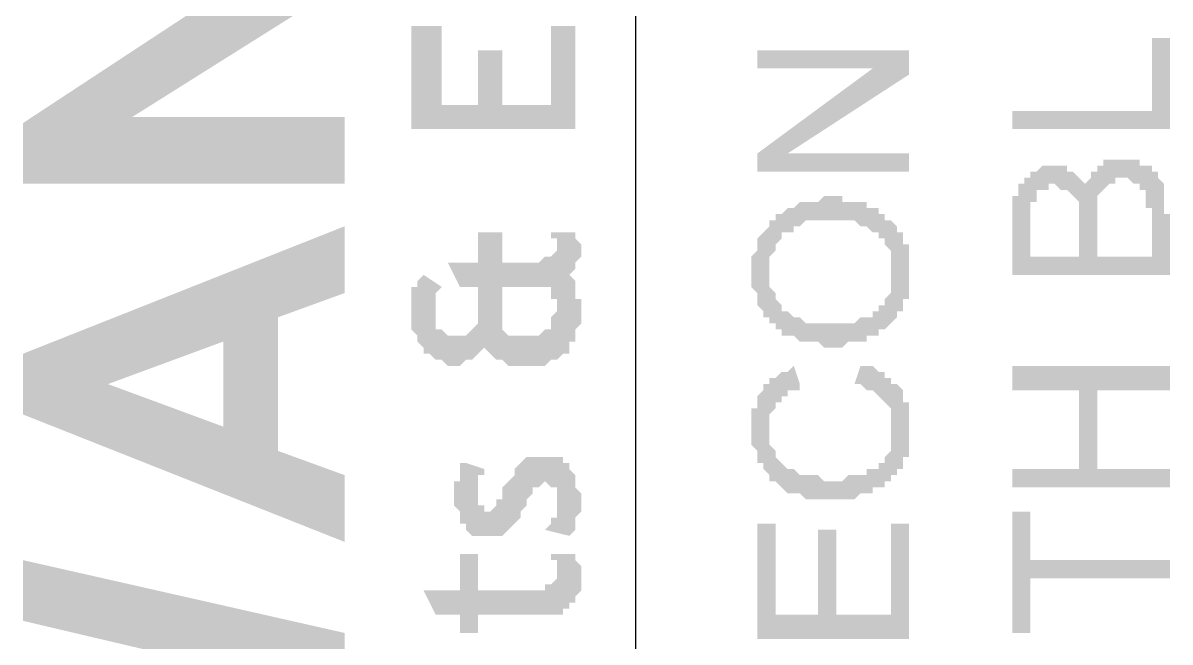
# Model space of a CAD drawing. Header units: inches. Extents: x -41599880 to -41577026, y -18110 to -4738.
# Drawn here: x -41578422 to -41577705, y -7026 to -6640 of the extents above; entities that cross this region are included whole.
import ezdxf

# ---------------------------------------------------------------- set-up
doc = ezdxf.new("R2010")
doc.units = ezdxf.units.IN
doc.header["$MEASUREMENT"] = 0
doc.layers.add('PDF_Geometry', color=40, linetype='Continuous')
doc.layers.add('PDF_Solid Fills', color=9, linetype='Continuous')

msp = doc.modelspace()

# ---------------------------------------------------------------- hatches: boundary and pattern name
at = {"layer": 'PDF_Solid Fills'}
for points in [[(-41578178.91, -6641.4), (-41578178.91, -6705.87), (-41578076.51, -6705.87), (-41578076.51, -6641.4), (-41578091.68, -6641.4), (-41578091.68, -6690.7), (-41578122.02, -6690.7), (-41578122.02, -6656.57), (-41578137.19, -6656.57), (-41578137.19, -6690.7), (-41578159.95, -6690.7), (-41578159.95, -6641.4)], [(-41577803.44, -6694.5), (-41577803.44, -6705.87), (-41577704.83, -6705.87), (-41577704.83, -6648.98), (-41577716.21, -6648.98), (-41577716.21, -6694.5)], [(-41577962.73, -6656.57), (-41577962.73, -6667.95), (-41577890.67, -6667.95), (-41577867.91, -6671.74), (-41577867.91, -6656.57)], [(-41578421.64, -6702.08), (-41578421.64, -6740.01), (-41578220.63, -6740.01), (-41578220.63, -6698.29), (-41578353.37, -6698.29)], [(-41577962.73, -6721.04), (-41577962.73, -6732.42), (-41577867.91, -6732.42), (-41577867.91, -6721.04), (-41577943.77, -6721.04)], [(-41577803.44, -6762.76), (-41577803.44, -6796.9), (-41577704.83, -6796.9), (-41577704.83, -6758.97), (-41577708.62, -6758.97), (-41577708.62, -6755.18), (-41577708.62, -6751.39), (-41577708.62, -6747.59), (-41577708.62, -6747.59), (-41577708.62, -6743.8), (-41577708.62, -6743.8), (-41577708.62, -6740.01), (-41577708.62, -6740.01), (-41577712.42, -6736.21), (-41577712.42, -6732.42), (-41577712.42, -6732.42), (-41577716.21, -6732.42), (-41577716.21, -6728.63), (-41577716.21, -6785.52), (-41577750.34, -6785.52), (-41577750.34, -6762.76), (-41577750.34, -6732.42), (-41577754.13, -6732.42), (-41577754.13, -6736.21), (-41577754.13, -6736.21), (-41577757.93, -6740.01), (-41577757.93, -6743.8), (-41577757.93, -6743.8), (-41577757.93, -6740.01), (-41577761.72, -6736.21), (-41577761.72, -6785.52), (-41577792.06, -6785.52), (-41577792.06, -6766.56), (-41577792.06, -6732.42), (-41577792.06, -6736.21), (-41577795.85, -6736.21), (-41577795.85, -6740.01), (-41577799.65, -6740.01), (-41577799.65, -6743.8), (-41577799.65, -6743.8), (-41577799.65, -6747.59), (-41577803.44, -6747.59), (-41577803.44, -6751.39), (-41577803.44, -6755.18), (-41577803.44, -6758.97)], [(-41577792.06, -6732.42), (-41577792.06, -6766.55), (-41577792.06, -6762.76), (-41577792.06, -6758.97), (-41577792.06, -6755.18), (-41577792.06, -6755.18), (-41577792.06, -6751.38), (-41577788.27, -6751.38), (-41577788.27, -6751.38), (-41577788.27, -6747.59), (-41577788.27, -6743.8), (-41577784.48, -6743.8), (-41577784.48, -6743.8), (-41577780.68, -6743.8), (-41577780.68, -6740.01), (-41577776.89, -6740.01), (-41577776.89, -6740.01), (-41577773.1, -6743.8), (-41577769.31, -6743.8), (-41577769.31, -6743.8), (-41577769.31, -6743.8), (-41577765.51, -6747.59), (-41577765.51, -6747.59), (-41577761.72, -6751.38), (-41577761.72, -6751.38), (-41577761.72, -6755.18), (-41577761.72, -6755.18), (-41577761.72, -6758.97), (-41577761.72, -6762.76), (-41577761.72, -6785.52), (-41577761.72, -6736.21), (-41577761.72, -6736.21), (-41577765.51, -6732.42), (-41577765.51, -6732.42), (-41577769.31, -6732.42), (-41577769.31, -6728.63), (-41577773.1, -6728.63), (-41577776.89, -6728.63), (-41577776.89, -6728.63), (-41577776.89, -6728.63), (-41577780.68, -6728.63), (-41577784.48, -6728.63), (-41577784.48, -6728.63), (-41577788.27, -6732.42)], [(-41577750.34, -6732.42), (-41577750.34, -6762.76), (-41577750.34, -6758.97), (-41577750.34, -6758.97), (-41577750.34, -6755.18), (-41577750.34, -6751.38), (-41577750.34, -6751.38), (-41577750.34, -6747.59), (-41577750.34, -6747.59), (-41577746.55, -6743.8), (-41577746.55, -6743.8), (-41577742.76, -6740.01), (-41577742.76, -6740.01), (-41577738.96, -6740.01), (-41577738.96, -6736.21), (-41577735.17, -6736.21), (-41577735.17, -6736.21), (-41577731.38, -6736.21), (-41577727.59, -6740.01), (-41577727.59, -6740.01), (-41577723.79, -6740.01), (-41577723.79, -6743.8), (-41577720, -6743.8), (-41577720, -6747.59), (-41577720, -6747.59), (-41577720, -6751.38), (-41577720, -6751.38), (-41577720, -6755.18), (-41577716.21, -6755.18), (-41577716.21, -6758.97), (-41577716.21, -6785.52), (-41577716.21, -6728.63), (-41577720, -6728.63), (-41577723.79, -6728.63), (-41577723.79, -6724.84), (-41577727.59, -6724.84), (-41577727.59, -6724.84), (-41577731.38, -6724.84), (-41577735.17, -6724.84), (-41577738.96, -6724.84), (-41577738.96, -6724.84), (-41577742.76, -6724.84), (-41577746.55, -6724.84), (-41577746.55, -6728.63), (-41577750.34, -6728.63), (-41577750.34, -6728.63)], [(-41577966.52, -6793.1), (-41577966.52, -6796.9), (-41577966.52, -6796.9), (-41577966.52, -6800.69), (-41577966.52, -6804.48), (-41577966.52, -6804.48), (-41577962.73, -6808.27), (-41577962.73, -6812.07), (-41577962.73, -6812.07), (-41577962.73, -6815.86), (-41577958.94, -6819.65), (-41577958.94, -6819.65), (-41577958.94, -6823.44), (-41577955.14, -6823.44), (-41577955.14, -6793.1), (-41577955.14, -6793.1), (-41577955.14, -6789.31), (-41577955.14, -6785.52), (-41577955.14, -6785.52), (-41577951.35, -6781.73), (-41577951.35, -6781.73), (-41577951.35, -6777.93), (-41577947.56, -6774.14), (-41577947.56, -6774.14), (-41577947.56, -6770.35), (-41577943.77, -6770.35), (-41577939.97, -6770.35), (-41577939.97, -6766.55), (-41577936.18, -6766.55), (-41577936.18, -6766.55), (-41577932.39, -6762.76), (-41577928.6, -6762.76), (-41577928.6, -6762.76), (-41577924.8, -6762.76), (-41577921.01, -6762.76), (-41577921.01, -6762.76), (-41577917.22, -6762.76), (-41577913.42, -6762.76), (-41577909.63, -6762.76), (-41577909.63, -6762.76), (-41577905.84, -6762.76), (-41577902.05, -6762.76), (-41577902.05, -6762.76), (-41577898.25, -6766.55), (-41577894.46, -6766.55), (-41577894.46, -6766.55), (-41577890.67, -6770.35), (-41577890.67, -6770.35), (-41577886.88, -6770.35), (-41577886.88, -6770.35), (-41577886.88, -6774.14), (-41577883.08, -6774.14), (-41577883.08, -6777.93), (-41577879.29, -6781.73), (-41577879.29, -6781.73), (-41577879.29, -6785.52), (-41577879.29, -6785.52), (-41577879.29, -6789.31), (-41577879.29, -6793.1), (-41577879.29, -6796.9), (-41577879.29, -6762.76), (-41577879.29, -6762.76), (-41577883.08, -6762.76), (-41577883.08, -6758.97), (-41577886.88, -6758.97), (-41577886.88, -6755.18), (-41577890.67, -6755.18), (-41577890.67, -6755.18), (-41577894.46, -6755.18), (-41577894.46, -6751.38), (-41577898.25, -6751.38), (-41577902.05, -6751.38), (-41577902.05, -6751.38), (-41577905.84, -6751.38), (-41577909.63, -6751.38), (-41577909.63, -6747.59), (-41577913.42, -6747.59), (-41577917.22, -6747.59), (-41577917.22, -6747.59), (-41577921.01, -6747.59), (-41577921.01, -6747.59), (-41577924.8, -6751.38), (-41577928.6, -6751.38), (-41577928.6, -6751.38), (-41577932.39, -6751.38), (-41577936.18, -6751.38), (-41577936.18, -6751.38), (-41577939.97, -6755.18), (-41577943.77, -6755.18), (-41577943.77, -6755.18), (-41577943.77, -6755.18), (-41577947.56, -6758.97), (-41577951.35, -6758.97), (-41577951.35, -6762.76), (-41577955.14, -6762.76), (-41577955.14, -6762.76), (-41577955.14, -6766.55), (-41577958.94, -6770.35), (-41577958.94, -6770.35), (-41577958.94, -6770.35), (-41577962.73, -6774.14), (-41577962.73, -6777.93), (-41577962.73, -6777.93), (-41577962.73, -6781.73), (-41577966.52, -6785.52), (-41577966.52, -6785.52), (-41577966.52, -6789.31)], [(-41578421.64, -6846.2), (-41578368.54, -6865.16), (-41578296.48, -6838.62), (-41578296.48, -6891.71), (-41578262.35, -6823.44), (-41578220.63, -6808.27), (-41578220.63, -6766.55)], [(-41577955.14, -6823.44), (-41577955.14, -6827.24), (-41577951.35, -6827.24), (-41577951.35, -6827.24), (-41577951.35, -6831.03), (-41577947.56, -6831.03), (-41577947.56, -6834.82), (-41577943.77, -6834.82), (-41577939.97, -6834.82), (-41577939.97, -6834.82), (-41577936.18, -6838.62), (-41577936.18, -6838.62), (-41577932.39, -6838.62), (-41577928.6, -6838.62), (-41577928.6, -6838.62), (-41577924.8, -6838.62), (-41577921.01, -6842.41), (-41577917.22, -6842.41), (-41577913.43, -6842.41), (-41577913.43, -6842.41), (-41577913.43, -6842.41), (-41577909.63, -6842.41), (-41577905.84, -6838.62), (-41577902.05, -6838.62), (-41577902.05, -6838.62), (-41577898.25, -6838.62), (-41577894.46, -6838.62), (-41577894.46, -6834.82), (-41577890.67, -6834.82), (-41577890.67, -6834.82), (-41577886.88, -6834.82), (-41577886.88, -6831.03), (-41577883.08, -6831.03), (-41577883.08, -6831.03), (-41577879.29, -6827.24), (-41577879.29, -6827.24), (-41577875.5, -6823.44), (-41577875.5, -6819.65), (-41577871.71, -6819.65), (-41577871.71, -6819.65), (-41577871.71, -6815.86), (-41577871.71, -6812.07), (-41577867.91, -6812.07), (-41577867.91, -6808.27), (-41577867.91, -6804.48), (-41577867.91, -6804.48), (-41577867.91, -6800.69), (-41577867.91, -6796.9), (-41577867.91, -6796.9), (-41577867.91, -6793.1), (-41577867.91, -6793.1), (-41577867.91, -6789.31), (-41577867.91, -6785.52), (-41577867.91, -6785.52), (-41577867.91, -6781.73), (-41577867.91, -6777.93), (-41577871.71, -6777.93), (-41577871.71, -6774.14), (-41577871.71, -6770.35), (-41577871.71, -6770.35), (-41577875.5, -6770.35), (-41577875.5, -6766.56), (-41577879.29, -6762.76), (-41577879.29, -6796.9), (-41577879.29, -6796.9), (-41577879.29, -6796.9), (-41577879.29, -6800.69), (-41577879.29, -6804.48), (-41577879.29, -6804.48), (-41577879.29, -6808.27), (-41577883.08, -6812.07), (-41577883.08, -6812.07), (-41577883.08, -6815.86), (-41577886.88, -6815.86), (-41577886.88, -6819.65), (-41577886.88, -6819.65), (-41577890.67, -6819.65), (-41577890.67, -6823.44), (-41577894.46, -6823.44), (-41577898.25, -6823.44), (-41577898.25, -6823.44), (-41577902.05, -6827.24), (-41577902.05, -6827.24), (-41577905.84, -6827.24), (-41577909.63, -6827.24), (-41577913.43, -6827.24), (-41577913.43, -6827.24), (-41577917.22, -6827.24), (-41577921.01, -6827.24), (-41577924.8, -6827.24), (-41577928.6, -6827.24), (-41577928.6, -6827.24), (-41577932.39, -6827.24), (-41577936.18, -6823.44), (-41577936.18, -6823.44), (-41577939.97, -6823.44), (-41577939.97, -6823.44), (-41577943.77, -6819.65), (-41577943.77, -6819.65), (-41577947.56, -6819.65), (-41577947.56, -6815.86), (-41577947.56, -6815.86), (-41577951.35, -6812.07), (-41577951.35, -6808.27), (-41577951.35, -6808.27), (-41577955.14, -6804.48), (-41577955.14, -6804.48), (-41577955.14, -6800.69), (-41577955.14, -6796.9), (-41577955.14, -6793.1)], [(-41578163.74, -6849.99), (-41578163.74, -6849.99), (-41578159.95, -6849.99), (-41578156.15, -6853.79), (-41578156.15, -6853.79), (-41578152.36, -6853.79), (-41578148.57, -6853.79), (-41578148.57, -6853.79), (-41578144.77, -6849.99), (-41578140.98, -6849.99), (-41578140.98, -6849.99), (-41578137.19, -6846.2), (-41578137.19, -6846.2), (-41578133.4, -6842.41), (-41578133.4, -6842.41), (-41578129.6, -6846.2), (-41578129.6, -6846.2), (-41578125.81, -6849.99), (-41578122.02, -6849.99), (-41578122.02, -6849.99), (-41578118.23, -6853.79), (-41578114.43, -6853.79), (-41578114.43, -6853.79), (-41578110.64, -6853.79), (-41578106.85, -6853.79), (-41578106.85, -6853.79), (-41578103.06, -6853.79), (-41578099.26, -6853.79), (-41578095.47, -6853.79), (-41578095.47, -6853.79), (-41578091.68, -6849.99), (-41578087.89, -6849.99), (-41578087.89, -6777.93), (-41578087.89, -6815.86), (-41578087.89, -6819.65), (-41578091.68, -6823.44), (-41578091.68, -6823.44), (-41578091.68, -6827.24), (-41578091.68, -6831.03), (-41578095.47, -6831.03), (-41578095.47, -6831.03), (-41578099.26, -6834.82), (-41578099.26, -6834.82), (-41578103.06, -6834.82), (-41578106.85, -6834.82), (-41578106.85, -6834.82), (-41578110.64, -6834.82), (-41578114.43, -6834.82), (-41578114.43, -6834.82), (-41578118.23, -6834.82), (-41578122.02, -6831.03), (-41578122.02, -6831.03), (-41578122.02, -6804.48), (-41578122.02, -6789.31), (-41578122.02, -6770.35), (-41578137.19, -6770.35), (-41578137.19, -6789.31), (-41578137.19, -6827.24), (-41578140.98, -6831.03), (-41578140.98, -6831.03), (-41578144.77, -6834.82), (-41578144.77, -6834.82), (-41578148.57, -6834.82), (-41578152.36, -6834.82), (-41578152.36, -6834.82), (-41578156.15, -6834.82), (-41578156.15, -6834.82), (-41578159.95, -6831.03), (-41578159.95, -6831.03), (-41578163.74, -6831.03), (-41578163.74, -6827.24), (-41578163.74, -6823.44), (-41578163.74, -6823.44), (-41578163.74, -6819.65)], [(-41578091.68, -6770.35), (-41578091.68, -6770.35), (-41578091.68, -6774.14), (-41578087.88, -6774.14), (-41578087.88, -6777.93), (-41578087.88, -6849.99), (-41578087.88, -6849.99), (-41578084.09, -6846.2), (-41578084.09, -6846.2), (-41578080.3, -6846.2), (-41578080.3, -6842.41), (-41578080.3, -6838.62), (-41578080.3, -6796.9), (-41578076.51, -6793.1), (-41578076.51, -6793.1), (-41578076.51, -6789.31), (-41578072.71, -6785.52), (-41578072.71, -6785.52), (-41578072.71, -6781.73), (-41578072.71, -6777.93), (-41578072.71, -6777.93), (-41578076.51, -6774.14), (-41578076.51, -6770.35), (-41578076.51, -6770.35)], [(-41578122.02, -6789.31), (-41578122.02, -6804.48), (-41578099.26, -6804.48), (-41578095.47, -6804.48), (-41578095.47, -6804.48), (-41578091.68, -6804.48), (-41578091.68, -6804.48), (-41578091.68, -6808.27), (-41578091.68, -6812.07), (-41578087.89, -6812.07), (-41578087.89, -6815.86), (-41578087.89, -6777.93), (-41578087.89, -6781.73), (-41578091.68, -6785.52), (-41578091.68, -6785.52), (-41578091.68, -6785.52), (-41578095.47, -6785.52), (-41578095.47, -6785.52), (-41578099.26, -6789.31), (-41578103.06, -6789.31)], [(-41578156.15, -6789.31), (-41578148.57, -6804.48), (-41578137.19, -6804.48), (-41578137.19, -6827.24), (-41578137.19, -6789.31)], [(-41578178.91, -6819.65), (-41578178.91, -6823.45), (-41578178.91, -6827.24), (-41578178.91, -6831.03), (-41578178.91, -6831.03), (-41578175.12, -6834.82), (-41578175.12, -6838.62), (-41578175.12, -6838.62), (-41578171.32, -6842.41), (-41578171.32, -6842.41), (-41578171.32, -6846.2), (-41578167.53, -6846.2), (-41578163.74, -6849.99), (-41578163.74, -6819.65), (-41578163.74, -6815.86), (-41578163.74, -6815.86), (-41578163.74, -6812.07), (-41578163.74, -6808.27), (-41578159.95, -6804.48), (-41578159.95, -6804.48), (-41578171.32, -6796.9), (-41578171.32, -6796.9), (-41578175.12, -6800.69), (-41578175.12, -6800.69), (-41578175.12, -6804.48), (-41578178.91, -6804.48), (-41578178.91, -6808.27), (-41578178.91, -6812.07), (-41578178.91, -6815.86), (-41578178.91, -6815.86)], [(-41578080.3, -6838.62), (-41578076.51, -6838.62), (-41578076.51, -6834.82), (-41578076.51, -6834.82), (-41578076.51, -6831.03), (-41578072.71, -6827.24), (-41578072.71, -6823.45), (-41578072.71, -6819.65), (-41578072.71, -6819.65), (-41578072.71, -6815.86), (-41578072.71, -6812.07), (-41578076.51, -6812.07), (-41578076.51, -6808.27), (-41578076.51, -6804.48), (-41578076.51, -6800.69), (-41578076.51, -6800.69), (-41578080.3, -6796.9)], [(-41578421.64, -6846.2), (-41578421.64, -6884.13), (-41578220.63, -6963.77), (-41578220.63, -6922.05), (-41578262.35, -6906.88), (-41578262.35, -6823.45), (-41578296.48, -6891.71), (-41578368.54, -6865.16)], [(-41577955.14, -6865.16), (-41577955.14, -6891.71), (-41577955.14, -6891.71), (-41577955.14, -6887.92), (-41577955.14, -6884.13), (-41577955.14, -6884.13), (-41577951.35, -6880.33), (-41577951.35, -6880.33), (-41577951.35, -6876.54), (-41577947.56, -6876.54), (-41577947.56, -6872.75), (-41577943.77, -6872.75), (-41577943.77, -6868.96), (-41577939.97, -6868.96), (-41577936.18, -6868.96), (-41577936.18, -6865.16), (-41577939.97, -6853.79), (-41577939.97, -6853.79), (-41577943.77, -6857.58), (-41577943.77, -6857.58), (-41577947.56, -6857.58), (-41577947.56, -6857.58), (-41577951.35, -6861.37), (-41577955.14, -6861.37)], [(-41577902.05, -6865.16), (-41577902.05, -6865.16), (-41577898.25, -6865.16), (-41577898.25, -6865.16), (-41577894.46, -6868.96), (-41577890.67, -6868.96), (-41577890.67, -6868.96), (-41577886.88, -6872.75), (-41577886.88, -6872.75), (-41577883.08, -6876.54), (-41577883.08, -6876.54), (-41577883.08, -6876.54), (-41577879.29, -6880.33), (-41577879.29, -6884.13), (-41577879.29, -6884.13), (-41577879.29, -6887.92), (-41577879.29, -6891.71), (-41577879.29, -6891.71), (-41577875.5, -6922.05), (-41577875.5, -6918.26), (-41577871.71, -6918.26), (-41577871.71, -6914.47), (-41577871.71, -6914.47), (-41577871.71, -6910.68), (-41577867.91, -6910.68), (-41577867.91, -6906.88), (-41577867.91, -6903.09), (-41577867.91, -6903.09), (-41577867.91, -6899.3), (-41577867.91, -6895.5), (-41577867.91, -6891.71), (-41577867.91, -6891.71), (-41577867.91, -6887.92), (-41577867.91, -6884.13), (-41577867.91, -6884.13), (-41577867.91, -6880.33), (-41577867.91, -6876.54), (-41577871.71, -6876.54), (-41577871.71, -6872.75), (-41577871.71, -6872.75), (-41577871.71, -6868.96), (-41577875.5, -6865.16), (-41577875.5, -6865.16), (-41577879.29, -6865.16), (-41577879.29, -6861.37), (-41577883.08, -6861.37), (-41577883.08, -6857.58), (-41577886.88, -6857.58), (-41577886.88, -6857.58), (-41577890.67, -6853.79), (-41577894.46, -6853.79), (-41577894.46, -6853.79), (-41577898.25, -6853.79)], [(-41577803.44, -6853.79), (-41577803.44, -6868.96), (-41577761.72, -6868.96), (-41577761.72, -6918.26), (-41577750.34, -6868.96), (-41577704.83, -6868.96), (-41577704.83, -6853.79)], [(-41577966.52, -6891.71), (-41577966.52, -6891.71), (-41577966.52, -6895.5), (-41577966.52, -6899.3), (-41577966.52, -6899.3), (-41577966.52, -6903.09), (-41577962.73, -6906.88), (-41577962.73, -6906.88), (-41577962.73, -6910.67), (-41577962.73, -6914.47), (-41577958.94, -6914.47), (-41577958.94, -6918.26), (-41577958.94, -6918.26), (-41577955.14, -6922.05), (-41577955.14, -6925.85), (-41577951.35, -6925.85), (-41577951.35, -6925.85), (-41577947.56, -6929.64), (-41577947.56, -6929.64), (-41577943.77, -6933.43), (-41577943.77, -6933.43), (-41577939.97, -6933.43), (-41577939.97, -6933.43), (-41577936.18, -6933.43), (-41577932.39, -6937.22), (-41577932.39, -6937.22), (-41577928.6, -6937.22), (-41577924.8, -6937.22), (-41577924.8, -6937.22), (-41577921.01, -6937.22), (-41577917.22, -6937.22), (-41577913.42, -6937.22), (-41577913.42, -6937.22), (-41577909.63, -6937.22), (-41577905.84, -6937.22), (-41577905.84, -6937.22), (-41577902.05, -6937.22), (-41577898.25, -6933.43), (-41577894.46, -6933.43), (-41577894.46, -6933.43), (-41577890.67, -6933.43), (-41577890.67, -6929.64), (-41577886.88, -6929.64), (-41577883.08, -6929.64), (-41577883.08, -6925.85), (-41577879.29, -6925.85), (-41577879.29, -6922.05), (-41577875.5, -6922.05), (-41577879.29, -6891.71), (-41577879.29, -6895.5), (-41577879.29, -6895.5), (-41577879.29, -6899.3), (-41577879.29, -6903.09), (-41577879.29, -6906.88), (-41577879.29, -6906.88), (-41577883.08, -6910.67), (-41577883.08, -6910.67), (-41577883.08, -6914.47), (-41577886.88, -6914.47), (-41577886.88, -6918.26), (-41577890.67, -6918.26), (-41577894.46, -6918.26), (-41577894.46, -6922.05), (-41577894.46, -6922.05), (-41577898.25, -6922.05), (-41577902.05, -6922.05), (-41577902.05, -6922.05), (-41577905.84, -6922.05), (-41577909.63, -6925.85), (-41577909.63, -6925.85), (-41577913.42, -6925.85), (-41577917.22, -6925.85), (-41577917.22, -6925.85), (-41577921.01, -6925.85), (-41577921.01, -6925.85), (-41577924.8, -6922.05), (-41577928.6, -6922.05), (-41577932.39, -6922.05), (-41577932.39, -6922.05), (-41577936.18, -6922.05), (-41577936.18, -6922.05), (-41577939.97, -6918.26), (-41577943.77, -6918.26), (-41577943.77, -6918.26), (-41577947.56, -6914.47), (-41577947.56, -6914.47), (-41577951.35, -6910.67), (-41577951.35, -6910.67), (-41577951.35, -6906.88), (-41577951.35, -6906.88), (-41577955.14, -6903.09), (-41577955.14, -6899.3), (-41577955.14, -6899.3), (-41577955.14, -6895.5), (-41577955.14, -6891.71), (-41577955.14, -6865.16), (-41577958.94, -6865.16), (-41577958.94, -6868.96), (-41577958.94, -6868.96), (-41577962.73, -6872.75), (-41577962.73, -6872.75), (-41577962.73, -6876.54), (-41577962.73, -6880.33), (-41577966.52, -6880.33), (-41577966.52, -6884.13), (-41577966.52, -6887.92), (-41577966.52, -6887.92)], [(-41577803.44, -6918.26), (-41577803.44, -6929.64), (-41577704.83, -6929.64), (-41577704.83, -6918.26), (-41577750.34, -6918.26), (-41577750.34, -6868.96), (-41577761.72, -6918.26)], [(-41578152.36, -6937.22), (-41578152.36, -6937.22), (-41578152.36, -6937.22), (-41578152.36, -6941.02), (-41578148.57, -6944.81), (-41578148.57, -6948.6), (-41578148.57, -6948.6), (-41578148.57, -6952.39), (-41578144.77, -6952.39), (-41578144.77, -6956.19), (-41578144.77, -6956.19), (-41578140.98, -6959.98), (-41578140.98, -6959.98), (-41578137.19, -6933.43), (-41578137.19, -6933.43), (-41578137.19, -6929.64), (-41578137.19, -6929.64), (-41578137.19, -6925.85), (-41578137.19, -6922.05), (-41578133.4, -6922.05), (-41578133.4, -6918.26), (-41578144.77, -6914.47), (-41578148.57, -6914.47), (-41578148.57, -6918.26), (-41578148.57, -6922.05), (-41578148.57, -6925.85), (-41578152.36, -6925.85), (-41578152.36, -6929.64), (-41578152.36, -6933.43)], [(-41578140.98, -6959.98), (-41578137.19, -6959.98), (-41578133.4, -6959.98), (-41578129.6, -6959.98), (-41578129.6, -6959.98), (-41578125.81, -6959.98), (-41578125.81, -6959.98), (-41578122.02, -6959.98), (-41578122.02, -6959.98), (-41578118.23, -6956.19), (-41578118.23, -6956.19), (-41578114.43, -6952.39), (-41578114.43, -6952.39), (-41578110.64, -6948.6), (-41578110.64, -6944.81), (-41578106.85, -6941.02), (-41578106.85, -6941.02), (-41578106.85, -6937.22), (-41578103.06, -6933.43), (-41578103.06, -6933.43), (-41578103.06, -6929.64), (-41578099.26, -6929.64), (-41578099.26, -6929.64), (-41578095.47, -6925.85), (-41578095.47, -6925.85), (-41578091.68, -6929.64), (-41578091.68, -6929.64), (-41578087.89, -6929.64), (-41578087.89, -6933.43), (-41578087.89, -6937.22), (-41578084.09, -6910.68), (-41578087.89, -6910.68), (-41578091.68, -6910.68), (-41578091.68, -6910.68), (-41578095.47, -6910.68), (-41578095.47, -6910.68), (-41578099.26, -6910.68), (-41578103.06, -6910.68), (-41578103.06, -6910.68), (-41578106.85, -6910.68), (-41578110.64, -6914.47), (-41578110.64, -6914.47), (-41578110.64, -6914.47), (-41578114.43, -6918.26), (-41578114.43, -6918.26), (-41578114.43, -6922.05), (-41578118.23, -6925.85), (-41578118.23, -6925.85), (-41578122.02, -6929.64), (-41578122.02, -6933.43), (-41578122.02, -6937.22), (-41578125.81, -6937.22), (-41578125.81, -6941.02), (-41578125.81, -6941.02), (-41578129.6, -6944.81), (-41578129.6, -6944.81), (-41578129.6, -6944.81), (-41578133.4, -6944.81), (-41578133.4, -6941.02), (-41578137.19, -6941.02), (-41578137.19, -6937.22), (-41578137.19, -6933.43)], [(-41578095.47, -6956.19), (-41578080.3, -6959.98), (-41578080.3, -6959.98), (-41578076.51, -6956.19), (-41578076.51, -6956.19), (-41578076.51, -6952.39), (-41578076.51, -6948.6), (-41578076.51, -6948.6), (-41578076.51, -6948.6), (-41578072.71, -6944.81), (-41578072.71, -6941.02), (-41578072.71, -6937.22), (-41578072.71, -6933.43), (-41578072.71, -6933.43), (-41578076.51, -6929.64), (-41578076.51, -6925.84), (-41578076.51, -6922.05), (-41578076.51, -6922.05), (-41578080.3, -6918.26), (-41578080.3, -6918.26), (-41578080.3, -6914.47), (-41578084.09, -6914.47), (-41578084.09, -6910.67), (-41578087.89, -6937.22), (-41578087.89, -6941.02), (-41578087.89, -6941.02), (-41578087.89, -6944.81), (-41578087.89, -6948.6), (-41578091.68, -6948.6), (-41578091.68, -6952.39)], [(-41577803.44, -6944.81), (-41577803.44, -7020.66), (-41577792.06, -7020.66), (-41577792.06, -6986.53), (-41577704.83, -6986.53), (-41577704.83, -6975.15), (-41577792.06, -6975.15), (-41577792.06, -6944.81)], [(-41577962.73, -6952.39), (-41577962.73, -7024.45), (-41577867.91, -7024.45), (-41577867.91, -6952.39), (-41577879.29, -6952.39), (-41577879.29, -7009.28), (-41577913.42, -7009.28), (-41577913.42, -6956.19), (-41577924.8, -6956.19), (-41577924.8, -7009.28), (-41577951.35, -7009.28), (-41577951.35, -6952.39)], [(-41578171.32, -6994.11), (-41578163.74, -7009.28), (-41578148.57, -7009.28), (-41578148.57, -7020.66), (-41578137.19, -7020.66), (-41578137.19, -7009.28), (-41578099.26, -7009.28), (-41578095.47, -7009.28), (-41578091.68, -7009.28), (-41578087.89, -7009.28), (-41578087.89, -7009.28), (-41578087.89, -6982.73), (-41578087.89, -6982.73), (-41578087.89, -6986.53), (-41578091.68, -6990.32), (-41578091.68, -6990.32), (-41578091.68, -6990.32), (-41578095.47, -6990.32), (-41578095.47, -6994.11), (-41578099.26, -6994.11), (-41578103.06, -6994.11), (-41578137.19, -6994.11), (-41578137.19, -6971.36), (-41578148.57, -6971.36), (-41578148.57, -6994.11)], [(-41578091.68, -6971.36), (-41578091.68, -6971.36), (-41578091.68, -6975.15), (-41578087.88, -6975.15), (-41578087.88, -6978.94), (-41578087.88, -6982.73), (-41578087.88, -7009.28), (-41578084.09, -7009.28), (-41578084.09, -7005.49), (-41578080.3, -7005.49), (-41578080.3, -7001.7), (-41578076.51, -7001.7), (-41578076.51, -6997.9), (-41578076.51, -6997.9), (-41578072.71, -6994.11), (-41578072.71, -6990.32), (-41578072.71, -6986.53), (-41578072.71, -6986.53), (-41578072.71, -6982.73), (-41578072.71, -6978.94), (-41578072.71, -6978.94), (-41578076.51, -6975.15), (-41578076.51, -6971.36), (-41578076.51, -6971.36)], [(-41578421.64, -6975.15), (-41578421.64, -7013.08), (-41578292.69, -7043.42), (-41578220.63, -7058.59), (-41578220.63, -7020.66)]]:
    msp.add_hatch(color=7, dxfattribs=at).paths.add_polyline_path(points)

# ---------------------------------------------------------------- linework, layer by layer
at = {"layer": 'PDF_Geometry', "color": 7, "lineweight": 25}
msp.add_lwpolyline([(-41578038.58, -7585.76), (-41578038.58, -5173.66)], dxfattribs=at)
at = {"layer": 'PDF_Solid Fills', "color": 7, "lineweight": 13}
for points in [[(-41578421.64, -6702.08), (-41578353.37, -6698.29), (-41578288.89, -6614.85), (-41578220.63, -6614.85)], [(-41577962.73, -6721.04), (-41577943.77, -6721.04), (-41577890.67, -6667.95), (-41577867.91, -6671.74)]]:
    msp.add_solid(points, dxfattribs=at)

doc.saveas('drawing.dxf')
